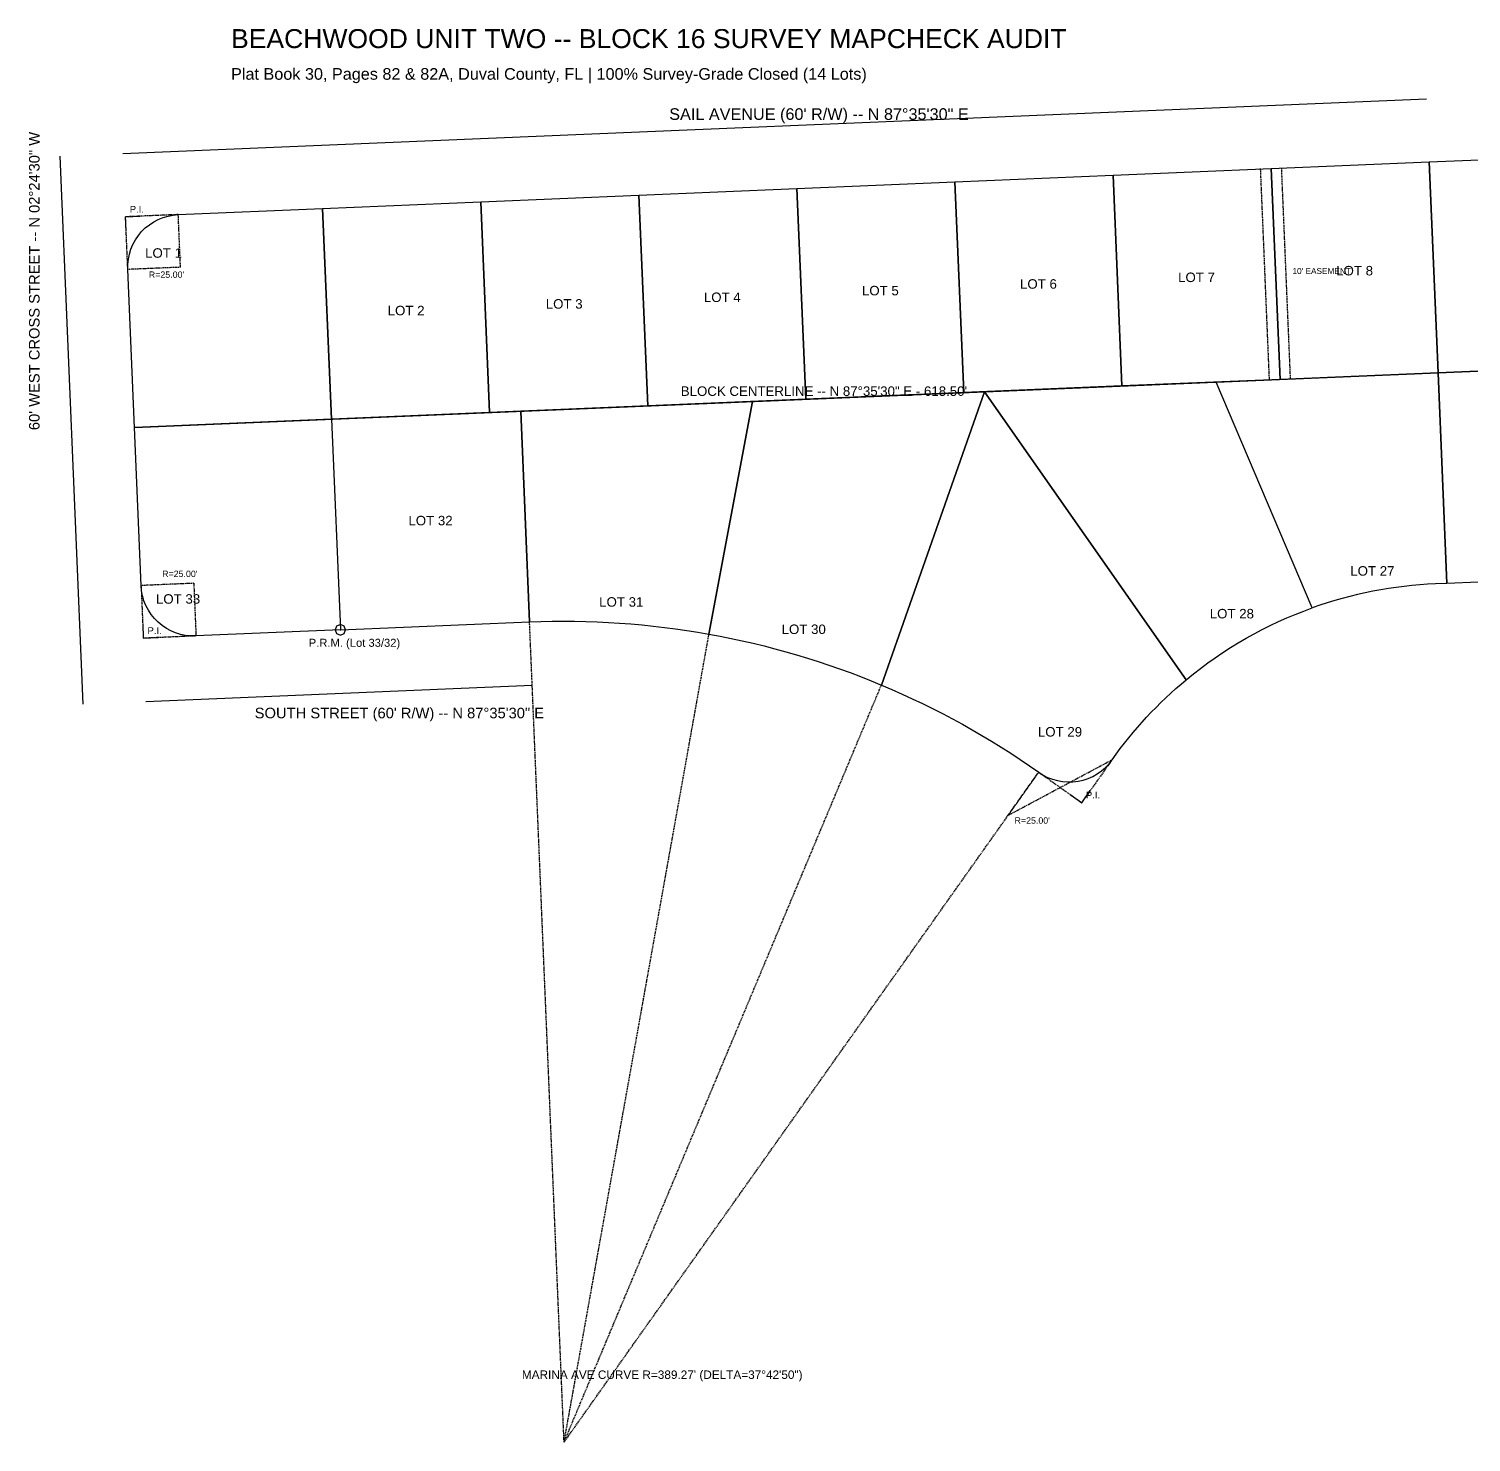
# Model space of a CAD drawing. Extents: x 950 to 2319, y 519 to 1189.
# Drawn here: x 950 to 1634, y 519 to 1189 of the extents above; entities that cross this region are included whole.
import ezdxf
from ezdxf.enums import TextEntityAlignment as Align

# ---------------------------------------------------------------- set-up
doc = ezdxf.new("R2010")
doc.units = 0
doc.linetypes.add('DASHED', pattern=[0.75, 0.5, -0.25])
doc.linetypes.add('ROT_90.00', pattern=[0])
for name, color, linetype in [('BLOCK_CL', 2, 'Continuous'), ('CURVE', 6, 'CONTINUOUS'), ('DIM-LABELS', 3, 'CONTINUOUS'), ('EASEMENT', 3, 'DASHED'), ('LOT_LINE', 4, 'CONTINUOUS'), ('MONUMENT', 2, 'CONTINUOUS'), ('RADIAL_LINE', 1, 'DASHED'), ('ROW_STREET', 2, 'CONTINUOUS'), ('STREET_CL', 2, 'Continuous'), ('TEXT-LABELS', 7, 'CONTINUOUS'), ('TITLEBLOCK', 2, 'CONTINUOUS')]:
    doc.layers.add(name, color=color, linetype=linetype)
doc.styles.get("Standard").update_dxf_attribs({"font": 'Arial'})

msp = doc.modelspace()

# ---------------------------------------------------------------- linework, layer by layer
at = {"layer": 'BLOCK_CL'}
msp.add_line((1000, 1000), (1617.9537, 1025.99), dxfattribs=at)
at = {"layer": 'CURVE'}
for points in [[(996.8484, 1074.9338), (996.8657, 1077.3871), (997.1234, 1079.8269), (997.619, 1082.2297), (998.3477, 1084.5724), (999.3026, 1086.8323), (1000.4743, 1088.9878), (1001.8517, 1091.018), (1003.4215, 1092.9035), (1005.1685, 1094.626), (1007.0759, 1096.169), (1009.1254, 1097.5176), (1011.2972, 1098.6588), (1013.5703, 1099.5817), (1015.9231, 1100.2773), (1018.3326, 1100.739), (1020.7758, 1100.9622)], [(1029.18, 901.1389), (1026.7267, 901.1562), (1024.2869, 901.4138), (1021.8841, 901.9094), (1019.5414, 902.6382), (1017.2815, 903.593), (1015.126, 904.7647), (1013.0957, 906.1421), (1011.2103, 907.7119), (1009.4877, 909.4589), (1007.9448, 911.3663), (1006.5961, 913.4158), (1005.4549, 915.5876), (1004.5321, 917.8608), (1003.8365, 920.2135), (1003.3748, 922.623), (1003.1516, 925.0662)], [(1616.7192, 925.8657), (1612.9917, 925.6749), (1609.2684, 925.4139), (1605.5508, 925.0827), (1601.84, 924.6814), (1598.1374, 924.2103), (1594.4444, 923.6694), (1590.7622, 923.0591), (1587.0923, 922.3794), (1583.4357, 921.6306), (1579.794, 920.813), (1576.1683, 919.9269), (1572.5599, 918.9726), (1568.9702, 917.9504), (1565.4004, 916.8607), (1561.8518, 915.7039), (1558.3256, 914.4805)], [(1498.6037, 880.4155), (1501.9566, 883.1379), (1505.368, 885.7866), (1508.8364, 888.3602), (1512.3601, 890.8575), (1515.9375, 893.2773), (1519.5668, 895.6186), (1523.2464, 897.88), (1526.9744, 900.0607), (1530.7491, 902.1595), (1534.5686, 904.1755), (1538.4313, 906.1076), (1542.3352, 907.9551), (1546.2784, 909.7169), (1550.2592, 911.3922), (1554.2756, 912.9803), (1558.3256, 914.4805)], [(1187.3002, 907.7891), (1192.635, 907.9768), (1197.9719, 908.0914), (1203.3098, 908.1328), (1208.6478, 908.1009), (1213.9848, 907.9959), (1219.3199, 907.8177), (1224.6521, 907.5664), (1229.9803, 907.2419), (1235.3035, 906.8445), (1240.6208, 906.374), (1245.9312, 905.8307), (1251.2336, 905.2147), (1256.5271, 904.5259), (1261.8106, 903.7647), (1267.0832, 902.9311), (1272.3438, 902.0252)], [(1272.3438, 902.0252), (1277.5916, 901.0473), (1282.8254, 899.9976), (1288.0444, 898.8761), (1293.2475, 897.6832), (1298.4337, 896.4191), (1303.6021, 895.0839), (1308.7517, 893.6781), (1313.8816, 892.2017), (1318.9907, 890.6551), (1324.0781, 889.0386), (1329.1429, 887.3525), (1334.1841, 885.5971), (1339.2008, 883.7728), (1344.192, 881.8798), (1349.1567, 879.9186), (1354.0941, 877.8894)], [(1354.0941, 877.8894), (1359.0032, 875.7928), (1363.883, 873.629), (1368.7328, 871.3985), (1373.5515, 869.1018), (1378.3382, 866.7391), (1383.0922, 864.3111), (1387.8123, 861.8181), (1392.4979, 859.2605), (1397.1479, 856.639), (1401.7615, 853.954), (1406.3379, 851.2059), (1410.8762, 848.3954), (1415.3755, 845.5229), (1419.835, 842.5889), (1424.2538, 839.5941), (1428.6312, 836.539)], [(1463.4816, 842.4926), (1465.3754, 845.1212), (1467.312, 847.7185), (1469.2908, 850.2837), (1471.3113, 852.8161), (1473.373, 855.3152), (1475.4753, 857.7802), (1477.6177, 860.2105), (1479.7996, 862.6053), (1482.0203, 864.9642), (1484.2794, 867.2864), (1486.5762, 869.5713), (1488.9101, 871.8183), (1491.2804, 874.0268), (1493.6865, 876.1962), (1496.1279, 878.326), (1498.6037, 880.4155)], [(1428.6312, 836.539), (1430.7005, 835.221), (1432.889, 834.1123), (1435.1757, 833.2233), (1437.5385, 832.5628), (1439.9547, 832.1371), (1442.4009, 831.9502), (1444.8537, 832.0041), (1447.2894, 832.298), (1449.6846, 832.8293), (1452.0162, 833.5928), (1454.2616, 834.5812), (1456.3994, 835.7849), (1458.409, 837.1924), (1460.2709, 838.79), (1461.9672, 840.5624), (1463.4816, 842.4926)]]:
    msp.add_lwpolyline(points, dxfattribs=at)
at = {"layer": 'EASEMENT'}
for p, q in [((1538.0199, 1022.8384), (1533.8178, 1122.7501)), ((1548.0199, 1022.8384), (1543.8178, 1122.7501))]:
    msp.add_line(p, q, dxfattribs=at)
at = {"layer": 'LOT_LINE'}
for points in [[(1617.9537, 1025.99), (1613.7516, 1125.9016), (1688.6854, 1129.0532), (1692.8875, 1029.1415)], [(1468.0862, 1019.6868), (1463.8841, 1119.5985), (1538.8178, 1122.7501), (1543.0199, 1022.8384)], [(1543.0199, 1022.8384), (1538.8178, 1122.7501), (1613.7516, 1125.9016), (1617.9537, 1025.99)], [(1318.2187, 1013.3837), (1314.0166, 1113.2954), (1388.9503, 1116.4469), (1393.1524, 1016.5353)], [(1393.1524, 1016.5353), (1388.9503, 1116.4469), (1463.8841, 1119.5985), (1468.0862, 1019.6868)], [(1168.3512, 1007.0805), (1164.1491, 1106.9922), (1239.0828, 1110.1438), (1243.2849, 1010.2321)], [(1243.2849, 1010.2321), (1239.0828, 1110.1438), (1314.0166, 1113.2954), (1318.2187, 1013.3837)], [(1000, 1000), (996.8484, 1074.9338), (996.8657, 1077.3871), (997.1234, 1079.8269), (997.619, 1082.2297), (998.3477, 1084.5724), (999.3026, 1086.8323), (1000.4743, 1088.9878), (1001.8517, 1091.018), (1003.4215, 1092.9035), (1005.1685, 1094.626), (1007.0759, 1096.169), (1009.1254, 1097.5176), (1011.2972, 1098.6588), (1013.5703, 1099.5817), (1015.9231, 1100.2773), (1018.3326, 1100.739), (1020.7758, 1100.9622), (1089.2153, 1103.8406), (1093.4174, 1003.929)], [(1093.4174, 1003.929), (1089.2153, 1103.8406), (1164.1491, 1106.9922), (1168.3512, 1007.0805)], [(1512.8067, 1021.5677), (1617.9537, 1025.99), (1622.1558, 926.0783), (1616.7192, 925.8657), (1612.9917, 925.6749), (1609.2684, 925.4139), (1605.5508, 925.0827), (1601.84, 924.6814), (1598.1374, 924.2103), (1594.4444, 923.6694), (1590.7622, 923.0591), (1587.0923, 922.3794), (1583.4357, 921.6306), (1579.794, 920.813), (1576.1683, 919.9269), (1572.5599, 918.9726), (1568.9702, 917.9504), (1565.4004, 916.8607), (1561.8518, 915.7039), (1558.3256, 914.4805)], [(1617.9537, 1025.99), (1692.8875, 1029.1415), (1697.0895, 929.2299), (1622.1558, 926.0783)], [(1498.6037, 880.4155), (1501.9566, 883.1379), (1505.368, 885.7866), (1508.8364, 888.3602), (1512.3601, 890.8575), (1515.9375, 893.2773), (1519.5668, 895.6186), (1523.2464, 897.88), (1526.9744, 900.0607), (1530.7491, 902.1595), (1534.5686, 904.1755), (1538.4313, 906.1076), (1542.3352, 907.9551), (1546.2784, 909.7169), (1550.2592, 911.3922), (1554.2756, 912.9803), (1558.3256, 914.4805), (1512.8067, 1021.5677), (1402.9038, 1016.9454)], [(1187.3002, 907.7891), (1192.635, 907.9768), (1197.9719, 908.0914), (1203.3098, 908.1328), (1208.6478, 908.1009), (1213.9848, 907.9959), (1219.3199, 907.8177), (1224.6521, 907.5664), (1229.9803, 907.2419), (1235.3035, 906.8445), (1240.6208, 906.374), (1245.9312, 905.8307), (1251.2336, 905.2147), (1256.5271, 904.5259), (1261.8106, 903.7647), (1267.0832, 902.9311), (1272.3438, 902.0252), (1293.001, 1012.3231), (1183.0981, 1007.7008)], [(1272.3438, 902.0252), (1277.5916, 901.0473), (1282.8254, 899.9976), (1288.0444, 898.8761), (1293.2475, 897.6832), (1298.4337, 896.4191), (1303.6021, 895.0839), (1308.7517, 893.6781), (1313.8816, 892.2017), (1318.9907, 890.6551), (1324.0781, 889.0386), (1329.1429, 887.3525), (1334.1841, 885.5971), (1339.2008, 883.7728), (1344.192, 881.8798), (1349.1567, 879.9186), (1354.0941, 877.8894), (1402.9038, 1016.9454), (1293.001, 1012.3231)], [(1354.0941, 877.8894), (1359.0032, 875.7928), (1363.883, 873.629), (1368.7328, 871.3985), (1373.5515, 869.1018), (1378.3382, 866.7391), (1383.0922, 864.3111), (1387.8123, 861.8181), (1392.4979, 859.2605), (1397.1479, 856.639), (1401.7615, 853.954), (1406.3379, 851.2059), (1410.8762, 848.3954), (1415.3755, 845.5229), (1419.835, 842.5889), (1424.2538, 839.5941), (1428.6312, 836.539), (1430.7005, 835.221), (1432.889, 834.1123), (1435.1757, 833.2233), (1437.5385, 832.5628), (1439.9547, 832.1371), (1442.4009, 831.9502), (1444.8537, 832.0041), (1447.2894, 832.298), (1449.6846, 832.8293), (1452.0162, 833.5928), (1454.2616, 834.5812), (1456.3994, 835.7849), (1458.409, 837.1924), (1460.2709, 838.79), (1461.9672, 840.5624), (1463.4816, 842.4926), (1465.3754, 845.1212), (1467.312, 847.7185), (1469.2908, 850.2837), (1471.3113, 852.8161), (1473.373, 855.3152), (1475.4753, 857.7802), (1477.6177, 860.2105), (1479.7996, 862.6053), (1482.0203, 864.9642), (1484.2794, 867.2864), (1486.5762, 869.5713), (1488.9101, 871.8183), (1491.2804, 874.0268), (1493.6865, 876.1962), (1496.1279, 878.326), (1498.6037, 880.4155), (1402.9038, 1016.9454)], [(1097.6195, 904.0173), (1187.3002, 907.7891), (1183.0981, 1007.7008), (1093.4174, 1003.929)], [(1000, 1000), (1093.4174, 1003.929), (1097.6195, 904.0173), (1029.18, 901.1389), (1026.7267, 901.1562), (1024.2869, 901.4138), (1021.8841, 901.9094), (1019.5414, 902.6382), (1017.2815, 903.593), (1015.126, 904.7647), (1013.0957, 906.1421), (1011.2103, 907.7119), (1009.4877, 909.4589), (1007.9448, 911.3663), (1006.5961, 913.4158), (1005.4549, 915.5876), (1004.5321, 917.8608), (1003.8365, 920.2135), (1003.3748, 922.623), (1003.1516, 925.0662)]]:
    msp.add_lwpolyline(points, close=True, dxfattribs=at)
at = {"layer": 'MONUMENT'}
msp.add_lwpolyline([(1100.1195, 904.0173), (1099.3873, 905.7851), (1097.6195, 906.5173), (1095.8517, 905.7851), (1095.1195, 904.0173), (1095.8517, 902.2495), (1097.6195, 901.5173), (1099.3873, 902.2495)], close=True, dxfattribs=at)
msp.add_point((1097.6195, 904.0173), dxfattribs=at)
at = {"layer": 'RADIAL_LINE'}
for p, q in [((1020.7758, 1100.9622), (995.7979, 1099.9117)), ((1021.8263, 1075.9843), (1020.7758, 1100.9622)), ((996.8484, 1074.9338), (995.7979, 1099.9117)), ((1021.8263, 1075.9843), (996.8484, 1074.9338)), ((1028.1295, 926.1168), (1003.1516, 925.0662)), ((1003.1516, 925.0662), (1004.2021, 900.0883)), ((1028.1295, 926.1168), (1029.18, 901.1389)), ((1203.6577, 518.8629), (1187.3002, 907.7891)), ((1029.18, 901.1389), (1004.2021, 900.0883)), ((1203.6577, 518.8629), (1272.3438, 902.0252)), ((1203.6577, 518.8629), (1354.0941, 877.8894)), ((1414.1828, 816.1369), (1463.4816, 842.4926)), ((1463.4816, 842.4926), (1449.0332, 822.0906)), ((1203.6577, 518.8629), (1428.6312, 836.539)), ((1414.1828, 816.1369), (1428.6312, 836.539)), ((1428.6312, 836.539), (1449.0332, 822.0906))]:
    msp.add_line(p, q, dxfattribs=at)
at = {"layer": 'ROW_STREET'}
for p, q in [((995.7979, 1099.9117), (1002.7917, 1100.2058)), ((996.092, 1092.9179), (995.7979, 1099.9117)), ((1003.908, 907.0821), (1004.2021, 900.0883)), ((1004.2021, 900.0883), (1011.1959, 900.3825)), ((1449.0332, 822.0906), (1453.0788, 827.8031)), ((1443.3206, 826.1361), (1449.0332, 822.0906))]:
    msp.add_line(p, q, dxfattribs=at)
at = {"layer": 'STREET_CL'}
for p, q in [((994.5373, 1129.8852), (1612.491, 1155.8751)), ((964.5638, 1128.6245), (975.4892, 868.8542)), ((1005.4627, 870.1148), (1188.5609, 877.8156))]:
    msp.add_line(p, q, dxfattribs=at)

# ---------------------------------------------------------------- texts
at = {"layer": 'BLOCK_CL'}
msp.add_text('BLOCK CENTERLINE -- N 87%%d35\'30" E - 618.50\'', height=4.5, dxfattribs=at).set_placement((1258.9768, 1014.995))
at = {"layer": 'DIM-LABELS'}
for s, height, p in [('P.I.', 3.2, (997.7979, 1101.9117)), ('P.I.', 3.2, (1006.2021, 902.0883)), ('P.I.', 3.2, (1451.0332, 824.0906)), ('MARINA AVE CURVE R=389.27\' (DELTA=37%%d42\'50")', 4, (1183.6577, 548.8629))]:
    msp.add_text(s, height=height, dxfattribs=at).set_placement(p)
at = {"layer": 'EASEMENT'}
msp.add_text("10' EASEMENT", height=2.8, dxfattribs=at).set_placement((1548.9189, 1072.7942))
at = {"layer": 'MONUMENT'}
msp.add_text('P.R.M. (Lot 33/32)', height=3.8, dxfattribs=at).set_placement((1082.6195, 896.0173))
at = {"layer": 'ROW_STREET'}
for s, height, p in [('SAIL AVENUE (60\' R/W) -- N 87%%d35\'30" E', 5.5, (1253.5141, 1145.8802)), ('SOUTH STREET (60\' R/W) -- N 87%%d35\'30" E', 5, (1057.0118, 862.1148))]:
    msp.add_text(s, height=height, dxfattribs=at).set_placement(p)
at = {"layer": 'ROW_STREET', "linetype": 'ROT_90.00'}
msp.add_text('60\' WEST CROSS STREET -- N 02%%d24\'30" W', height=5, rotation=90, dxfattribs=at).set_placement((955.0265, 998.7394))
at = {"layer": 'TEXT-LABELS'}
for s, p in [('LOT 1', (1013.7878, 1082.7496)), ('LOT 7', (1503.452, 1071.2184)), ('LOT 8', (1578.3858, 1074.37)), ('LOT 5', (1353.5845, 1064.9153)), ('LOT 6', (1428.5183, 1068.0669)), ('LOT 3', (1203.717, 1058.6122)), ('LOT 4', (1278.6508, 1061.7637)), ('LOT 2', (1128.7832, 1055.4606)), ('LOT 32', (1140.3588, 955.859)), ('LOT 27', (1586.8114, 932.0006)), ('LOT 33', (1020.6874, 918.7003)), ('LOT 31', (1230.7766, 917.2762)), ('LOT 28', (1520.1991, 911.7303)), ('LOT 30', (1317.2456, 904.336)), ('LOT 29', (1438.7292, 855.7023))]:
    msp.add_text(s, height=4.5, dxfattribs=at).set_placement(p, align=Align.MIDDLE_CENTER)
for p in [(1006.8263, 1070.9843), (1013.1295, 929.1168), (1417.1828, 812.1369)]:
    msp.add_text("R=25.00'", height=3, dxfattribs=at).set_placement(p)
at = {"layer": 'TITLEBLOCK'}
for s, height, p in [('BEACHWOOD UNIT TWO -- BLOCK 16 SURVEY MAPCHECK AUDIT', 9, (1045.7979, 1179.9117)), ('Plat Book 30, Pages 82 & 82A, Duval County, FL | 100% Survey-Grade Closed (14 Lots)', 5.5, (1045.7979, 1164.9117))]:
    msp.add_text(s, height=height, dxfattribs=at).set_placement(p)

doc.saveas('drawing.dxf')
